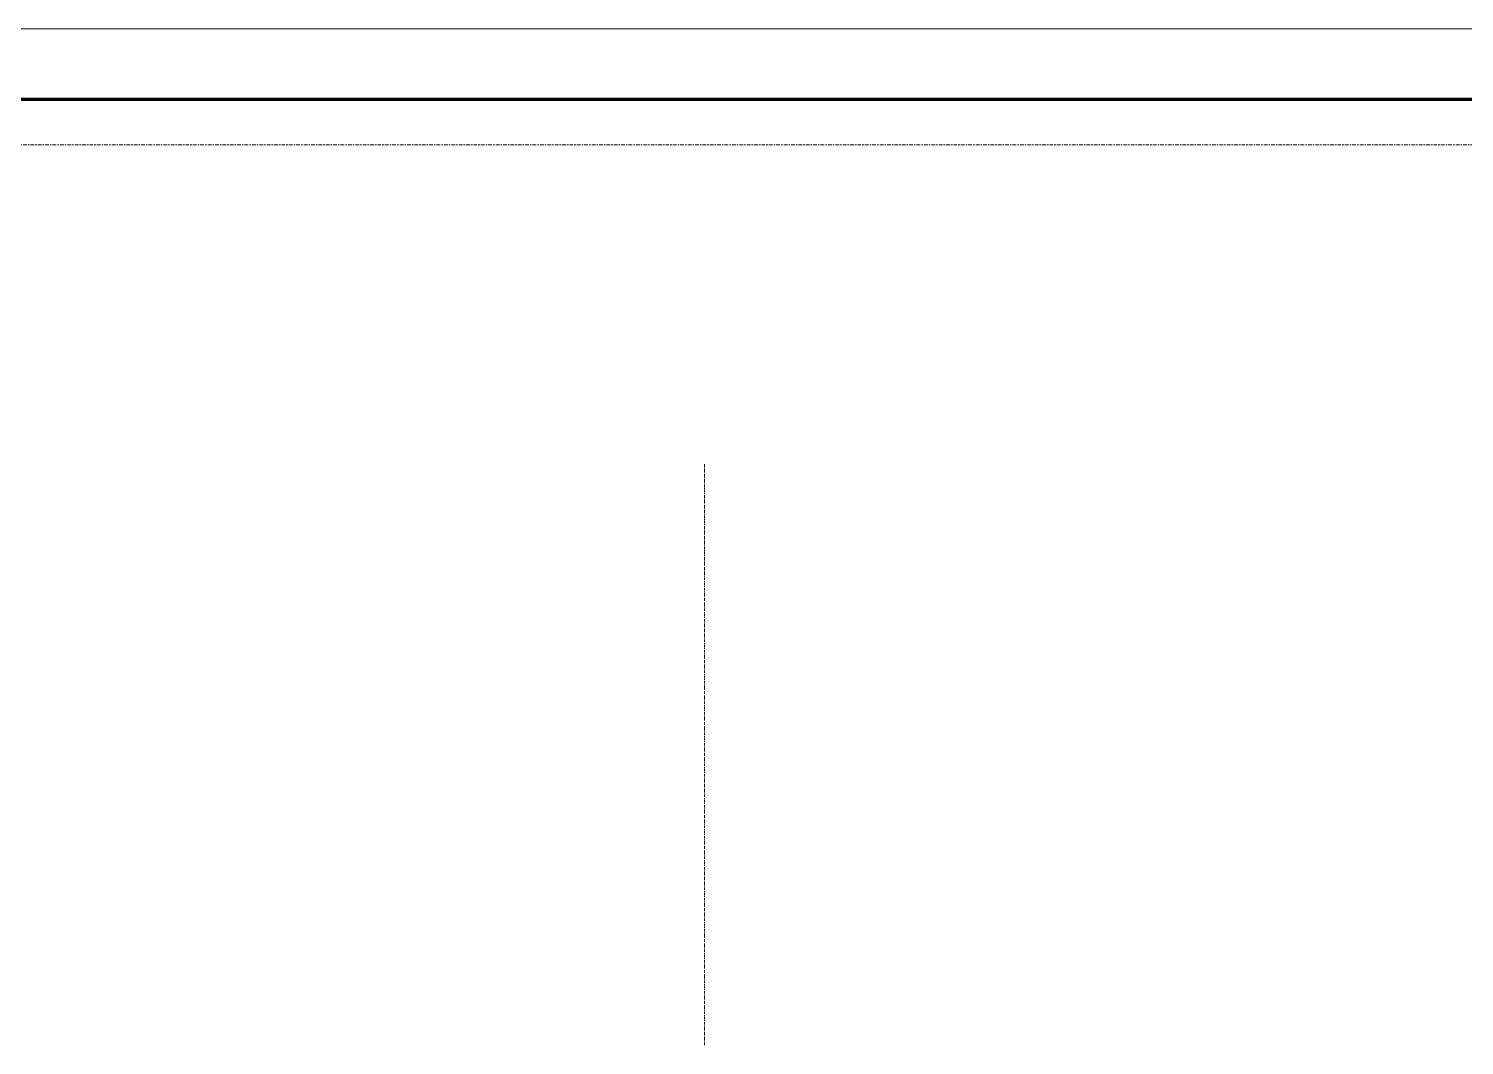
# Model space of a CAD drawing. Header units: centimetres. Extents: x -13467 to 3766, y -437 to 1921.
# Drawn here: x -982 to -365, y -437 to 0 of the extents above; entities that cross this region are included whole.
import ezdxf

# ---------------------------------------------------------------- set-up
doc = ezdxf.new("R2010")
doc.units = ezdxf.units.CM
doc.linetypes.add('Centre', pattern=[3.175, 0.635, -0.475, 1.59, -0.475])
doc.linetypes.add('Grid Line', pattern=[2.2225, 1.27, -0.3175, 0.3175, -0.3175])
for name, color, linetype, lineweight in [('A-FLOR-LEVL', 7, 'Continuous', 9), ('C-BLDG-PADS', 7, 'Continuous', 9), ('C-TOPO', 7, 'Continuous', 9), ('S-GRID', 7, 'Continuous', 9)]:
    doc.layers.add(name, color=color, linetype=linetype, lineweight=lineweight)

msp = doc.modelspace()

# ---------------------------------------------------------------- linework, layer by layer
at = {"layer": 'A-FLOR-LEVL', "color": 253, "linetype": 'Centre', "true_color": 0xaaaaaa}
for p, q in [((-5238.571, 0), (1888.136, 0)), ((1888.136, -50), (-5238.571, -50))]:
    msp.add_line(p, q, dxfattribs=at)
at = {"layer": 'C-BLDG-PADS', "color": 253, "lineweight": 18, "true_color": 0xaaaaaa}
for p, q in [((1508.821, 0), (-4937.954, 0)), ((-4937.954, -30.48), (1508.821, -30.48))]:
    msp.add_line(p, q, dxfattribs=at)
at = {"layer": 'C-TOPO', "color": 253, "lineweight": 70, "true_color": 0xaaaaaa}
for p, q in [((-894.55, -30.496), (-4451.545, -30.496)), ((-809.891, -30.496), (-894.55, -30.496)), ((-789.828, -30.496), (-809.891, -30.496)), ((79.608, -30.496), (-789.828, -30.496))]:
    msp.add_line(p, q, dxfattribs=at)
at = {"layer": 'C-TOPO', "color": 253, "true_color": 0xaaaaaa}
for p, q in [((-4451.545, -30.496), (-894.55, -30.496)), ((-809.891, -30.496), (-894.55, -30.496)), ((-809.891, -30.496), (-789.828, -30.496)), ((-789.828, -30.496), (79.609, -30.496))]:
    msp.add_line(p, q, dxfattribs=at)
at = {"layer": 'S-GRID', "color": 253, "linetype": 'Grid Line', "true_color": 0xaaaaaa}
msp.add_line((-691.757, -437.332), (-691.757, -187.332), dxfattribs=at)

doc.saveas('drawing.dxf')
